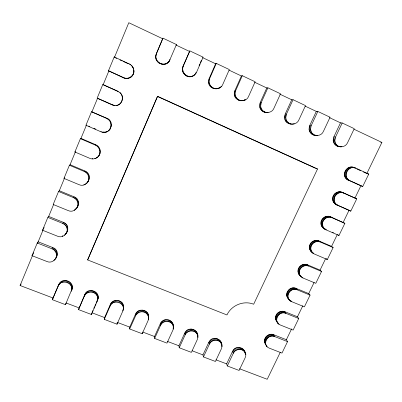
<?xml version="1.0" encoding="UTF-8"?>
<svg xmlns="http://www.w3.org/2000/svg" width="402" height="402" viewBox="0 0 402 402"><rect width="100%" height="100%" fill="white"/><g stroke="black" fill="none" stroke-linecap="round" stroke-linejoin="round"><path stroke-width="0.6" d="M148.554 316.675C149.107 309.545 138.047 307.63 135.569 314.068L129.766 327.122L129.655 328.977L142.192 333.725L142.192 332.786M142.192 333.725L148.062 320.63C150.041 316.605 146.524 311.686 142.162 311.766L142.167 310.048M259.617 106.093L260.255 102.43L266.782 87.978L267.883 87.812L280.521 93.792L273.918 108.294C271.3 114.917 259.873 113.454 259.617 106.093L260.652 106.088C260.868 109.389 263.627 112.324 266.968 112.53M260.652 106.088L261.295 102.389L267.883 87.812M129.655 328.977L136.067 314.811L138.7 312.52L140.971 311.826L140.986 310.108M284.531 117.706L285.189 114.083L291.746 99.786L293.058 99.721L305.49 105.605L298.857 119.952C296.234 126.545 284.772 125.007 284.531 117.706L285.772 117.801C285.958 121.052 288.671 123.962 291.963 124.158M285.772 117.801L286.435 114.143L293.058 99.721M139.806 312.078L139.831 310.359M138.7 312.52L138.735 310.801M265.802 344.459C261.662 339.589 268.139 332.188 273.677 334.725L286.365 339.73L287.536 341.625L281.978 353.092L269.204 348.112C261.385 345.137 267.662 333.233 274.747 336.59L287.536 341.625M309.053 129.132L309.726 125.55L316.314 111.404L317.826 111.444L330.062 117.233L323.404 131.424C320.766 137.987 309.304 136.308 309.053 129.132L310.495 129.323L311.64 132.73L314.294 135.012M310.495 129.323L311.178 125.71L317.826 111.444M278.43 323.796C276.244 321.288 274.305 317.58 276.541 314.439C278.199 311.761 281.812 310.455 284.762 311.661L297.475 316.791L298.741 318.505L293.123 330.097L280.32 324.997C272.506 321.957 278.782 309.942 285.928 313.344L298.741 318.505M137.69 313.138L137.73 311.409M288.47 298.807C283.44 294.118 289.983 285.5 295.967 288.329L308.706 293.586L310.073 295.123L304.389 306.847L291.566 301.621C283.747 298.515 290.028 286.38 297.234 289.832L310.073 295.123M333.188 140.378L333.881 136.836L340.494 122.841L342.202 122.977L354.247 128.675L347.559 142.72C344.901 149.263 333.409 147.579 333.188 140.378L334.826 140.665C334.961 143.419 336.916 145.996 339.625 146.67M334.826 140.665L335.529 137.092L342.202 122.977M136.801 313.907L136.851 312.173M297.977 271.249C297.716 266.606 303.028 262.833 307.304 264.737L320.067 270.119L321.54 271.471L315.791 283.33L302.937 277.973C300.425 276.676 298.103 274.204 297.977 271.249L299.264 272.616L299.761 274.852L301.043 276.722M299.264 272.616C299.008 267.933 304.359 264.134 308.676 266.049L321.54 271.471M136.067 314.811L136.122 313.068M309.384 247.431C309.128 242.763 314.459 238.919 318.771 240.873L331.56 246.386L333.132 247.547L327.318 259.541L314.444 254.054C311.932 252.752 309.409 250.476 309.384 247.431L310.776 248.607L311.269 250.878L313.118 253.28M135.509 315.816L135.569 314.068M310.776 248.607C310.52 243.898 315.897 240.024 320.243 241.994L333.132 247.547M320.922 223.341C320.67 218.648 326.022 214.723 330.369 216.733L344.866 223.346L338.981 235.482L326.082 229.859C323.469 228.688 320.891 226.437 320.922 223.341L322.424 224.321L323.248 227.321L325.394 229.507M322.424 224.321C322.168 219.587 327.565 215.633 331.951 217.658L344.866 223.346M332.6 198.97C332.348 194.251 337.72 190.252 342.102 192.317L356.73 198.864L350.78 211.14L337.856 205.382C335.082 204.437 332.544 202.09 332.6 198.97L334.203 199.749C334.228 202.121 335.665 204.427 337.856 205.382M334.203 199.749C333.956 194.99 339.373 190.955 343.79 193.04L356.73 198.864M362.715 186.518L349.765 180.619C341.956 177.176 348.243 164.413 355.77 168.131L368.734 174.096L362.715 186.518L348.021 180.001C339.64 176.161 347.619 162.85 355.092 168.126M123.334 307.615C124.896 300.173 112.892 297.575 110.379 304.389L104.61 317.58L104.289 319.369L117.022 324.193L122.856 310.962C126.464 303.018 113.083 298.244 110.103 306.073L104.289 319.369M123.223 309.877L123.499 305.927M123.082 306.51L123.243 304.827M122.856 310.962L122.967 309.816M122.625 305.46L122.796 303.791M121.982 304.505L122.158 302.842M121.173 303.671L121.354 302.013M120.218 302.982L120.409 301.329M117.022 324.193L117.233 322.369M119.153 302.465L119.349 300.817M55.561 258.828C57.968 255.335 55.968 250.205 52.069 248.838L37.26 242.999L32.009 255.687L46.803 261.451C55.18 265.305 61.993 250.818 52.858 247.607L38.175 241.813L37.26 242.999M66.174 233.527C68.596 229.999 66.637 224.808 62.702 223.381L47.848 217.392L42.537 230.235L57.37 236.15C65.772 240.064 72.511 225.617 63.4 222.366L48.677 216.427L47.848 217.392M76.913 207.914C79.355 204.357 77.425 199.096 73.465 197.613L58.566 191.473L53.19 204.472L68.069 210.537C76.521 214.522 83.164 200.116 74.074 196.814L59.31 190.724L58.566 191.473M118.002 302.128L118.213 300.48M52.34 299.691L58.084 286.118C61.124 278.109 74.782 283.073 71.244 291.164C76.702 282.727 62.667 275.772 58.808 284.581L52.34 299.691L65.481 304.666L72.204 288.495M87.792 181.99C90.244 178.393 88.355 173.071 84.36 171.523L69.42 165.227L63.978 178.393L78.898 184.608C87.385 188.659 93.942 174.302 84.877 170.956L70.069 164.709L69.42 165.227M99.188 155.318L98.797 155.75C101.264 152.112 99.415 146.72 95.39 145.117L80.405 138.66L74.898 151.986L89.857 158.363C92.782 159.634 96.42 158.79 98.425 156.288L98.028 156.73C101.872 153.378 100.5 146.584 95.812 144.775L80.963 138.378L80.405 138.66M108.535 130.791L108.228 131.007C112.726 127.886 111.565 120.329 106.56 118.374L91.53 111.756L85.953 125.248L100.957 131.786C109.54 135.976 115.871 121.726 106.882 118.273L91.53 111.756M116.811 301.987L117.027 300.344M116.213 105.505L115.977 105.49C122.072 105.103 124.56 96.651 120.027 92.761C125.394 96.877 121.515 106.575 114.691 105.51L114.942 105.52L112.193 104.882L97.148 98.178L102.796 84.515L117.866 91.299L120.228 92.887M97.611 300.043C101.49 291.892 88.048 286.46 84.797 294.565L78.521 309.605L91.455 314.505L97.254 301.143L98.148 297.279M108.485 70.762L123.575 77.636C128.509 80.169 134.73 75.47 133.786 70.043C135.077 75.496 128.751 80.495 123.746 77.903L108.485 70.762L114.203 56.928L130.459 64.536L132.348 66.375L133.6 69.094L133.032 67.516M115.605 302.048L115.831 300.4M155.78 56.411L156.489 53.396L162.936 38.155L176.438 44.547L169.724 60.129L169.971 59.702C166.976 68.722 152.971 63.265 156.087 54.647M123.384 308.173L123.545 307.053M114.424 302.299L114.66 300.651M113.309 302.746L113.555 301.093M194.251 75.129C188.633 80.204 179.669 72.918 182.98 66.32L189.829 50.883L203.11 57.164L196.603 72.149L195.201 74.285L193.789 75.415L195.201 74.285M192.719 76.068L193.171 75.792C187.292 78.968 180.443 71.782 183.347 65.953L189.829 50.883M112.289 303.364L112.545 301.711M111.399 304.143L111.661 302.48M208.553 81.023L209.161 78.556L215.618 63.787L216.276 63.395L229.336 69.576L222.798 84.395C219.944 91.802 207.507 89.169 208.553 81.023L209.14 80.792L209.759 78.3L216.276 63.395M173.257 329.087C175.734 320.585 164.317 315.756 160.373 323.595L154.534 336.524L154.634 338.439L166.981 343.117L172.885 330.153L173.257 329.087L173.086 327.861M110.661 305.053L110.932 303.384M110.103 306.073L110.379 304.389M234.296 93.033L234.914 90.591L241.406 75.983L242.29 75.702L255.139 81.782L248.567 96.44C245.717 103.751 233.205 101.118 234.296 93.033L235.11 92.907L235.738 90.445L242.29 75.702M197.884 337.384L197.327 339.524L191.387 352.363L179.232 347.755L178.93 345.78L184.799 332.977C188.282 325.66 199.101 329.499 197.884 337.384L197.543 335.961M221.969 346.635L221.396 348.76L215.432 361.468L203.457 356.936L202.96 354.896L208.859 342.218C212.402 334.901 222.984 338.866 221.969 346.635L221.643 345.66M97.254 301.143L97.993 298.41M97.766 298.907L98.093 296.143M97.711 297.756L97.44 296.636L97.827 295.028M97.44 296.636L96.972 295.581L97.359 293.978M91.455 314.505L91.741 313.339M96.972 295.581L96.314 294.611L96.706 293.018M96.314 294.611L95.485 293.767L95.887 292.179M155.966 55.119L156.489 53.396M95.485 293.767L94.515 293.068L94.927 291.49M94.515 293.068L93.43 292.54L93.852 290.968M155.815 57.717L155.901 55.948M78.521 309.605L84.299 296.173C85.586 293.169 89.113 291.53 92.264 292.204L92.696 290.626M156.076 59.009L155.936 57.27M91.053 292.058L91.49 290.485M89.832 292.113L90.284 290.54M88.641 292.37L89.103 290.792M156.363 53.883L162.936 38.155M87.515 292.817L87.983 291.234M156.544 60.23L156.197 58.566M86.49 293.445L86.968 291.857M85.591 294.229L86.078 292.636M84.299 296.173L84.797 294.565M84.857 295.148L85.345 293.545M157.212 61.355L157.343 60.943L156.669 59.803M158.056 62.35L158.197 61.943L157.343 60.943M87.636 259.933L157.544 96.324L317.515 169.001L253.672 304.229C243.723 300.178 231.411 305.239 226.954 314.957L87.636 259.933L157.544 96.324M159.051 63.179L159.202 62.782L158.197 61.943M65.481 304.666L66.139 302.982L79.063 307.887M71.747 288.907L72.35 287.35M71.677 287.747L72.285 286.199M71.395 286.611L72.008 285.078M70.913 285.541L71.526 284.013M160.167 63.823L160.328 63.431L159.202 62.782M70.239 284.561L70.858 283.038M53.114 298.043L20.1 285.515L32.497 255.546M32.974 254.396L33.683 252.677M37.466 243.532L42.939 230.311M43.411 229.16L44.13 227.421M48.677 216.427L53.747 204.171M59.31 190.724L64.441 178.322M70.069 164.709L75.264 152.157M80.963 138.378L86.46 125.087L85.953 125.248M91.993 111.716L97.555 98.259L113.681 105.319L113.419 105.304M117.866 91.299L118.093 91.44L103.158 84.716L108.791 71.094M69.395 283.706L70.018 282.194M68.405 282.998L69.038 281.49M67.3 282.465L67.948 280.958M92.365 311.65L92.842 310.545M93.802 308.334L94.52 306.676M95.003 305.57L95.721 303.917M96.199 302.812L97.636 299.495M199.096 65.606L199.839 63.893M200.337 62.752L201.327 60.466M66.119 282.114L66.772 280.616M161.368 64.26L161.539 63.868C164.458 64.667 167.734 63.385 169.363 60.848L169.121 61.26M64.888 281.968L65.556 280.465M63.652 282.023L64.33 280.521M154.634 338.439L160.519 325.409C162.825 319.56 172.759 320.384 173.403 326.876M62.451 282.279L63.139 280.777M179.232 347.755L185.151 334.856C187.287 329.595 196.025 329.555 197.648 335.213M61.31 282.732L62.008 281.224M203.457 356.936L209.407 344.157C211.522 338.981 220.165 338.866 221.748 344.489M60.275 283.36L60.983 281.847M59.375 284.154L60.089 282.631M162.624 64.476L162.805 64.089M58.084 286.118L59.355 283.556M226.633 363.875L232.562 351.323C236.411 342.906 248.984 349.931 245.109 357.855L239.115 370.443L227.316 365.971L226.633 363.875L215.964 359.83M227.316 365.971L233.296 353.323C235.391 348.227 243.949 348.037 245.491 353.629M280.31 352.237L267.219 379.277L239.491 368.755M286.365 339.73L291.641 328.836M297.475 316.791L302.806 305.771M308.706 293.586L314.103 282.445M320.067 270.119L325.525 258.853M331.56 246.386L337.358 234.416M343.187 222.381L349.047 210.276L350.78 211.14M354.941 198.096L360.87 185.85M354.137 129.293L381.9 142.424L366.835 173.533L363.483 171.991M163.89 64.461L164.081 64.074M165.132 64.225L165.333 63.838M67.4 231.371L65.42 234.477M56.868 256.471L54.813 259.767M176.438 44.547L176.131 45.109L189.402 51.386M196.126 72.466L195.518 73.586L195.995 73.285M166.307 63.772L166.523 63.38M167.388 63.109L167.609 62.712M168.332 62.265L168.569 61.858M56.476 256.642L57.22 255.345M53.908 260.566L54.416 259.682M56.617 255.461L57.365 254.18M56.546 254.275L57.29 252.999M56.255 253.114L57.004 251.848M55.757 252.009L56.511 250.753M67.099 231.316L67.757 230.23M64.506 235.286L66.094 233.366M55.064 251.004L55.823 249.753M67.25 230.12L67.903 229.05M67.179 228.914L67.832 227.854M54.205 250.119L54.968 248.878M62.305 236.376L62.767 235.627M53.195 249.391L53.974 248.155M66.888 227.733L67.551 226.683M66.395 226.612L67.059 225.572M52.069 248.838L52.858 247.607M65.702 225.592L66.375 224.557M76.159 208.874L77.491 207.03M77.485 206.839L78.058 205.965M75.234 209.693L75.827 208.794L74.179 210.336M77.852 205.678L78.42 204.814M64.838 224.693L65.521 223.663M78.008 204.467L78.571 203.613M77.938 203.246L78.506 202.402M63.828 223.949L64.516 222.929M77.656 202.045L78.224 201.211M62.702 223.381L63.4 222.366M20.1 285.515L21.145 283.998M77.159 200.91L77.737 200.085M76.47 199.864L77.053 199.05M75.606 198.95L76.194 198.146M87.028 182.96L88.274 181.332M88.365 180.9L88.847 180.252M86.098 183.784L87.515 182.292M88.741 179.724L89.214 179.086M32.009 255.687L32.652 254.828M74.596 198.191L75.194 197.392M85.033 184.433L85.541 183.754M88.897 178.498L89.37 177.87M83.867 184.89L84.385 184.206M73.465 197.613L74.074 196.814M88.837 177.257L89.309 176.639M88.551 176.041L89.028 175.433M88.058 174.885L88.54 174.287M42.537 230.235L43.12 229.517M87.37 173.825L87.857 173.237M86.505 172.895L87.003 172.312M85.495 172.121L85.998 171.543M97.093 157.559L97.5 157.112L96.023 158.212M84.36 171.523L84.877 170.956M99.384 154.644L99.766 154.222M99.761 153.453L100.143 153.041M94.852 158.669L95.274 158.212M99.922 152.212L100.304 151.81M92.339 158.951L92.787 158.488M99.862 150.951L100.244 150.564M182.98 66.32L183.347 65.953M182.573 67.541L182.935 67.184M99.585 149.715L99.967 149.338M182.382 68.817L182.744 68.476M99.093 148.539L99.48 148.172M182.407 70.114L182.769 69.777M98.405 147.464L98.797 147.102M63.978 178.393L64.672 177.759M182.654 71.385L183.016 71.064M97.54 146.514L97.942 146.162M183.106 72.591L183.473 72.28M96.525 145.725L96.937 145.378M183.759 73.702L184.126 73.405M95.39 145.117L95.812 144.775M184.583 74.682L184.96 74.39M185.558 75.501L185.945 75.219M186.654 76.134L187.051 75.857M107.148 131.665L107.465 131.444L105.063 132.142L102.957 132.037M109.168 130.168L109.465 129.962M105.972 132.122L106.299 131.901M109.947 129.178L110.238 128.982M187.84 76.561L188.247 76.29M104.721 132.369L105.063 132.142M74.898 151.986L75.501 151.584M110.535 128.062L110.821 127.876M189.076 76.772L189.493 76.501M103.445 132.394L103.796 132.168M190.327 76.757L190.754 76.486M110.917 126.856L111.203 126.68M102.178 132.198L102.54 131.977M191.553 76.521L191.99 76.249M217.542 88.616L220.452 87.345M245.31 99.43L244.26 100.073L245.16 100.008M100.957 131.786L101.329 131.565M111.088 125.595L111.369 125.429M111.032 124.318L111.314 124.163M110.756 123.062L111.037 122.922M110.264 121.866L110.555 121.736M209.161 78.556L209.759 78.3M109.58 120.771L109.872 120.65M208.749 79.762L209.341 79.516M108.711 119.806L109.017 119.69M208.568 82.304L209.156 82.083L209.14 80.792M208.799 83.556L209.392 83.35L209.156 82.083M107.696 118.997L108.007 118.891M209.236 84.752L209.834 84.551C211.226 87.651 214.939 89.445 218.211 88.455M106.56 118.374L106.882 118.273M209.869 85.847L210.472 85.661M210.678 86.817L211.286 86.636M211.633 87.621L212.251 87.45M212.713 88.244L213.336 88.078M220.698 86.691L221.396 86.51M213.879 88.666L214.512 88.5M215.095 88.872L215.743 88.706M218.698 88.169L219.376 87.998M216.331 88.852L216.99 88.691M234.914 90.591L235.738 90.445M234.502 91.787L235.316 91.651M234.301 94.294L235.115 94.184L235.11 92.907M234.517 95.535L235.336 95.435C236.145 98.686 239.436 101.088 242.793 100.696M234.944 96.716L235.763 96.621M235.557 97.797L236.381 97.716M236.346 98.751L237.18 98.676M237.286 99.545L238.125 99.48M238.346 100.158L239.195 100.098M239.497 100.57L240.356 100.515M243.115 100.52L244.004 100.46M240.697 100.771L241.567 100.716M140.971 311.826L142.162 311.766M260.255 102.43L261.295 102.389M259.838 103.61L260.873 103.58M259.622 104.847L260.657 104.827M265.883 112.485L268.184 112.51M259.823 107.319L260.858 107.324M260.235 108.485L261.27 108.495M260.833 109.555L261.873 109.575M261.607 110.495L262.652 110.525M262.526 111.279L263.581 111.314M263.571 111.882L264.632 111.922M264.702 112.289L265.772 112.334M285.189 114.083L286.435 114.143M284.767 115.253L286.013 115.324M284.546 116.469L285.787 116.555M112.193 104.882L112.47 104.897M284.727 118.917L285.968 119.022M285.124 120.067L286.37 120.178M285.706 121.123L286.958 121.243M286.46 122.047L287.716 122.183M287.365 122.821L288.631 122.962M309.726 125.55L311.178 125.71M293.475 123.796L294.349 123.896M288.39 123.419L289.661 123.56M289.505 123.816L290.787 123.962M292.294 124.032L293.164 124.133M309.304 126.705L310.751 126.876M309.073 127.911L310.52 128.092M309.233 130.328L310.681 130.529M309.615 131.464L311.063 131.675M380.694 142.248L381.9 142.424M310.183 132.509L311.64 132.73M333.881 136.836L335.529 137.092M310.927 133.424L312.384 133.65M337.946 146.333L340.77 146.856M311.811 134.188L313.279 134.419M312.821 134.77L317.746 135.569M333.449 137.981L335.097 138.248M313.917 135.162L316.56 135.595M333.218 139.172L334.861 139.449M333.358 141.564L334.997 141.861M333.725 142.685L335.368 142.991M334.278 143.715L335.931 144.032M97.148 98.178L97.555 98.259M335.002 144.619L336.66 144.941M335.876 145.368L337.534 145.7M340.243 146.489L341.941 146.825M336.866 145.946L338.534 146.283M352.484 167.147L355.77 168.131M351.695 167.056L353.479 167.569M350.901 167.071L352.675 167.579M350.107 167.177L351.876 167.689M349.328 167.383L351.087 167.895M92.264 292.204L93.43 292.54M348.569 167.684L350.323 168.202M367.312 173.674L368.734 174.096M347.846 168.071L349.594 168.594M347.172 168.549L348.911 169.071M346.554 169.096L348.288 169.624M345.996 169.714L347.73 170.252M345.514 170.398L347.243 170.935M345.112 171.126L346.836 171.669M344.8 171.895L346.519 172.443M344.574 172.689L346.293 173.247M344.444 173.498L346.157 174.066M344.408 174.317L346.122 174.89M344.469 175.126L346.182 175.704M344.625 175.915L346.343 176.498M344.876 176.674L346.594 177.262M345.212 177.388L346.931 177.985M345.635 178.051L347.358 178.654M346.132 178.654L347.861 179.262M346.705 179.181L348.433 179.794M316.027 168.478L317.515 169.001M347.338 179.634L349.072 180.252M348.021 180.001L349.765 180.619M160.328 63.431L161.539 63.868M91.887 312.751L104.61 317.58M117.806 322.585L129.766 327.122M142.755 332.052L154.534 336.524M167.358 341.388L178.93 345.78M192.131 350.785L202.96 354.896M341.378 192.045L343.79 193.04M340.615 191.865L342.293 192.583M339.836 191.779L341.504 192.498M339.042 191.794L340.705 192.513M338.248 191.905L339.906 192.623M337.474 192.111L339.122 192.829M88.747 126.082L89.892 126.58M93.897 128.323L95.611 129.072M323.238 228.055L326.223 229.567M332.348 232.235L333.459 232.718M336.72 192.412L338.363 193.131M336.002 192.799L337.64 193.523M336.223 204.563L349.047 210.276M335.328 193.267L336.961 194M334.715 193.814L336.338 194.548M157.408 96.42L315.459 168.217M334.162 194.427L335.786 195.166M115.575 57.893L116.68 58.401M120.012 59.933L122.228 60.953M123.339 61.466L128.328 63.762M356.77 168.9L360.684 170.704M333.685 195.101L335.303 195.844M333.288 195.819L334.901 196.573M332.977 196.578L334.59 197.337M162.75 38.783L128.801 22.723L114.464 57.38L114.203 56.928M202.568 57.612L215.618 63.787M229.125 70.174L241.406 75.983M254.697 82.264L266.782 87.978M279.877 94.174L291.746 99.786M305.188 106.143L316.314 111.404M329.545 117.665L340.494 122.841M332.755 197.362L334.363 198.131M332.63 198.166L334.238 198.935M332.66 199.769L334.268 200.553M332.821 200.543L334.429 201.337M333.072 201.291L334.68 202.085M333.409 201.995L335.022 202.799M333.836 202.648L335.449 203.457M334.333 203.241L335.951 204.05M334.906 203.759L337.162 205.02M311.138 251.572L313.022 252.838M102.796 84.515L103.158 84.716M330.369 216.733L331.951 217.658M329.645 216.467L331.218 217.392M328.886 216.296L330.454 217.216M328.107 216.216L329.665 217.135M327.318 216.231L328.871 217.15M326.53 216.346L328.077 217.266M325.756 216.552L327.298 217.477M325.007 216.849L326.54 217.773M324.293 217.236L325.821 218.165M323.625 217.703L325.148 218.633M323.012 218.246L324.53 219.18M322.469 218.854L323.982 219.793M321.992 219.517L323.504 220.462M321.6 220.231L323.107 221.18M321.293 220.979L322.796 221.939M321.077 221.758L322.58 222.723M320.952 222.547L322.454 223.517M338.167 234.949L338.981 235.482M320.992 224.125L322.489 225.11M321.153 224.894L322.65 225.884M299.239 274.762L300.942 276.234M321.404 225.628L322.906 226.622M321.746 226.321L323.248 227.321M322.168 226.964L323.675 227.969M322.67 227.542L324.183 228.557M324.555 228.838L326.082 229.859M318.771 240.873L320.243 241.994M318.047 240.617L319.515 241.733M317.289 240.446L318.751 241.562M316.515 240.371L317.967 241.486M315.726 240.391L317.173 241.507M314.942 240.507L316.384 241.622M314.173 240.713L315.605 241.833M313.424 241.014L314.856 242.135M312.716 241.396L314.138 242.522M312.052 241.858L313.47 242.989M311.444 242.396L312.862 243.527M310.907 242.999L312.314 244.135M310.434 243.657L311.841 244.798M310.048 244.361L311.449 245.506M326.178 258.602L327.318 259.541M309.746 245.099L311.143 246.255M309.53 245.868L310.927 247.029M309.409 246.647L310.806 247.818M309.455 248.205L310.846 249.386M309.615 248.964L311.012 250.15M309.872 249.687L311.269 250.878M310.213 250.371L311.61 251.567M310.64 250.999L312.042 252.2M312.339 252.496L313.756 253.712M307.304 264.737L308.676 266.049M306.58 264.486L307.947 265.792M305.827 264.325L307.183 265.632M305.053 264.255L306.404 265.561M304.269 264.275L305.615 265.586M303.49 264.39L304.827 265.702M302.721 264.601L304.053 265.913M301.977 264.898L303.304 266.209M301.274 265.28L302.595 266.596M300.616 265.737L301.927 267.059M300.013 266.27L301.319 267.596M299.475 266.868L300.781 268.199M299.008 267.516L300.309 268.853M298.626 268.214L299.922 269.556M298.324 268.948L299.621 270.295M298.113 269.707L299.41 271.059M297.998 270.476L299.289 271.832M298.048 272.013L299.339 273.385M298.214 272.757L299.505 274.134M302.279 277.269L302.937 277.973M298.47 273.471L299.761 274.852M298.812 274.144L300.108 275.531M300.309 275.817L301.616 277.214M133.117 67.873L131.479 65.375M295.967 288.329L297.234 289.832M295.249 288.083L296.51 289.581M294.495 287.927L295.751 289.425M293.721 287.862L294.973 289.36M292.942 287.887L294.184 289.385M292.164 288.008L293.4 289.505M291.4 288.219L292.631 289.716M290.661 288.515L291.887 290.013M289.963 288.892L291.179 290.395M289.304 289.35L290.52 290.857M288.706 289.877L289.917 291.39M288.174 290.465L289.375 291.983M287.711 291.113L288.912 292.636M287.329 291.802L288.53 293.329M287.038 292.525L288.229 294.058M286.832 293.274L288.023 294.812M286.716 294.033L287.907 295.581M286.696 294.797L287.887 296.349M290.958 300.827L291.566 301.621M286.772 295.55L287.963 297.108M290.274 300.495L290.882 301.289M286.938 296.284L288.128 297.847M287.194 296.988L288.39 298.555M289.038 299.294L290.244 300.877M287.541 297.646L289.671 300.389M284.762 311.661L285.928 313.344M284.038 311.419L285.204 313.103M283.289 311.269L284.445 312.947M282.521 311.208L283.671 312.887M281.742 311.238L282.887 312.917M280.968 311.354L282.103 313.037M280.204 311.565L281.34 313.248M279.47 311.862L280.596 313.545M278.777 312.238L279.892 313.927M278.124 312.691L279.239 314.384M277.531 313.213L278.636 314.912M123.575 77.636L123.746 77.903M276.998 313.801L278.104 315.5M276.541 314.439L277.646 316.143M276.164 315.118L277.264 316.831M275.872 315.836L276.968 317.55M275.671 316.575L276.762 318.299M275.561 317.324L276.651 319.052M275.541 318.077L276.636 319.811M275.621 318.821L276.712 320.56M278.174 322.947L279.003 324.273M275.792 319.545L276.883 321.288M276.048 320.238L277.923 323.248M124.801 78.068L124.967 78.33M126.082 78.284L126.228 78.546M273.677 334.725L274.747 336.59M272.958 334.494L274.023 336.353M272.209 334.348L273.27 336.203M271.44 334.288L272.496 336.147M270.667 334.323L271.712 336.183M269.893 334.444L270.938 336.303M269.139 334.655L270.174 336.514M268.405 334.946L269.435 336.811M267.712 335.323L268.737 337.193M267.069 335.776L268.084 337.645M266.476 336.293L267.491 338.167M265.953 336.871L266.958 338.75M265.501 337.504L266.501 339.388M127.369 78.269L127.504 78.531M265.124 338.177L266.124 340.067M264.838 338.886L265.838 340.78M264.637 339.615L265.637 341.514M264.531 340.358L265.526 342.263M264.516 341.102L265.511 343.012M264.596 341.836L265.591 343.75M266.556 345.479L267.064 346.449M264.767 342.544L266.807 346.398M128.63 78.028L128.756 78.29M129.821 77.566L129.936 77.832M243.707 349.755L244.532 351.74M245.059 353.172L245.687 354.68M242.984 348.976L243.803 350.956M242.12 348.338L242.934 350.313M241.14 347.861L241.949 349.83M240.084 347.554L240.878 349.524M238.974 347.428L239.763 349.398M237.843 347.494L238.622 349.464M244.27 350.65L244.853 352.67M130.911 76.903L131.017 77.174M236.733 347.74L237.507 349.715M235.678 348.167L236.436 350.147M234.703 348.76L235.456 350.74M233.838 349.499L234.587 351.489M233.12 350.363L233.863 352.358M209.392 83.35L209.834 84.551M232.562 351.323L233.296 353.323M131.866 76.048L131.962 76.325M220.703 341.559L221.959 345.549M220.125 340.655L220.763 342.579M219.386 339.866L220.02 341.785M218.507 339.218L219.135 341.132M217.517 338.735L218.135 340.645M216.442 338.424L217.05 340.333M215.316 338.293L215.919 340.203M132.655 75.033L132.745 75.325M129.318 63.883L129.439 64.275M214.176 338.358L214.768 340.268M213.055 338.61L213.638 340.519M211.99 339.037L212.563 340.956M211.005 339.635L211.573 341.554M210.14 340.378L210.698 342.308M130.459 64.536L130.57 64.918M209.417 341.248L209.97 343.182M133.258 73.893L133.343 74.189M208.859 342.218L209.407 344.157M133.655 72.651L133.735 72.963M132.348 66.375L132.439 66.747M133.836 71.355L133.911 71.677M196.784 332.333L197.231 334.203M197.864 336.283L197.196 333.333M196.191 331.414L196.638 333.278M195.437 330.62L195.874 332.474M194.543 329.962L194.975 331.816M193.533 329.469L193.955 331.318M192.442 329.153L192.859 331.002M191.307 329.022L191.709 330.871M190.151 329.082L190.548 330.931M172.92 323.977L173.433 327.987M189.015 329.333L189.402 331.183M133.519 68.747L133.866 70.375M187.94 329.766L188.317 331.62M186.95 330.369L187.322 332.228M221.105 342.554L221.321 344.68M186.081 331.122L186.443 332.987M185.357 331.997L185.714 333.871M184.799 332.977L185.151 334.856M235.115 94.184L235.336 95.435M172.498 322.962L172.744 324.766M171.89 322.037L172.136 323.836M171.121 321.228L171.358 323.022M170.207 320.565L170.438 322.354M169.187 320.062L169.408 321.846M168.076 319.741L168.292 321.525M166.925 319.61L167.126 321.389M165.755 319.67L165.951 321.449M164.614 319.922L164.795 321.706M163.524 320.354L163.699 322.143M162.529 320.962L162.694 322.756M161.654 321.721L161.815 323.52M160.931 322.605L161.081 324.414M160.373 323.595L160.519 325.409M148.514 315.565L148.599 318.444M148.273 314.475L148.323 316.223M148.398 318.374L148.433 319.555M147.835 313.449L147.881 315.188M147.212 312.515L147.253 314.243M146.428 311.696L146.459 313.419M145.499 311.022L145.524 312.741M144.459 310.515L144.474 312.233M143.338 310.188L143.343 311.902"/></g></svg>
